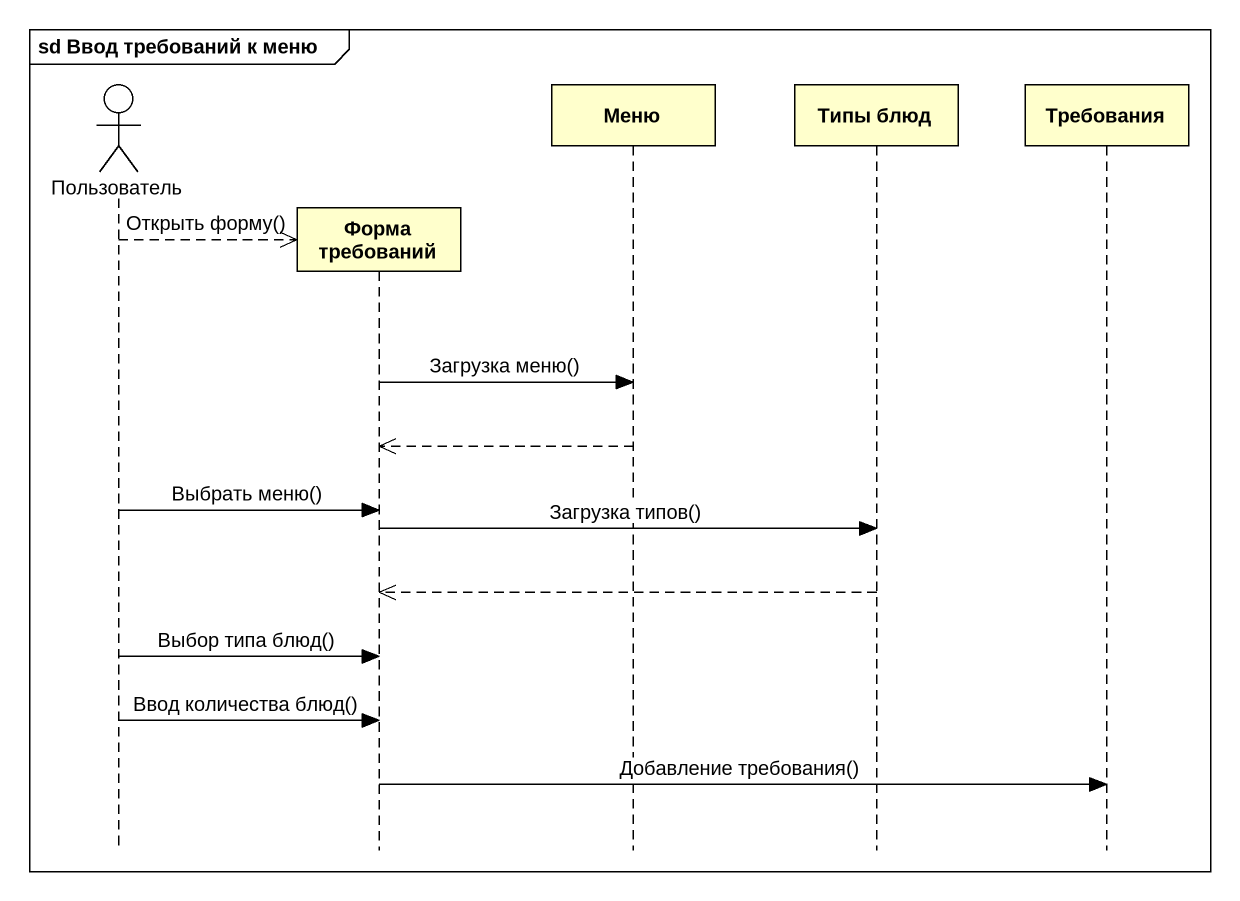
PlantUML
@startuml
mainframe sd Ввод требований к меню
hide footbox
actor Пользователь
participant "Форма требований" as Форма_требований
participant Меню
participant "Типы блюд" as Типы_блюд
participant Требования

Пользователь -->> Форма_требований ** : Открыть форму()
Форма_требований -> Меню : Загрузка меню()
Меню -->> Форма_требований
Пользователь -> Форма_требований : Выбрать меню()
Форма_требований -> Типы_блюд : Загрузка типов()
Типы_блюд -->> Форма_требований
Пользователь -> Форма_требований : Выбор типа блюд()
Пользователь -> Форма_требований : Ввод количества блюд()
Форма_требований -> Требования : Добавление требования()
@enduml
